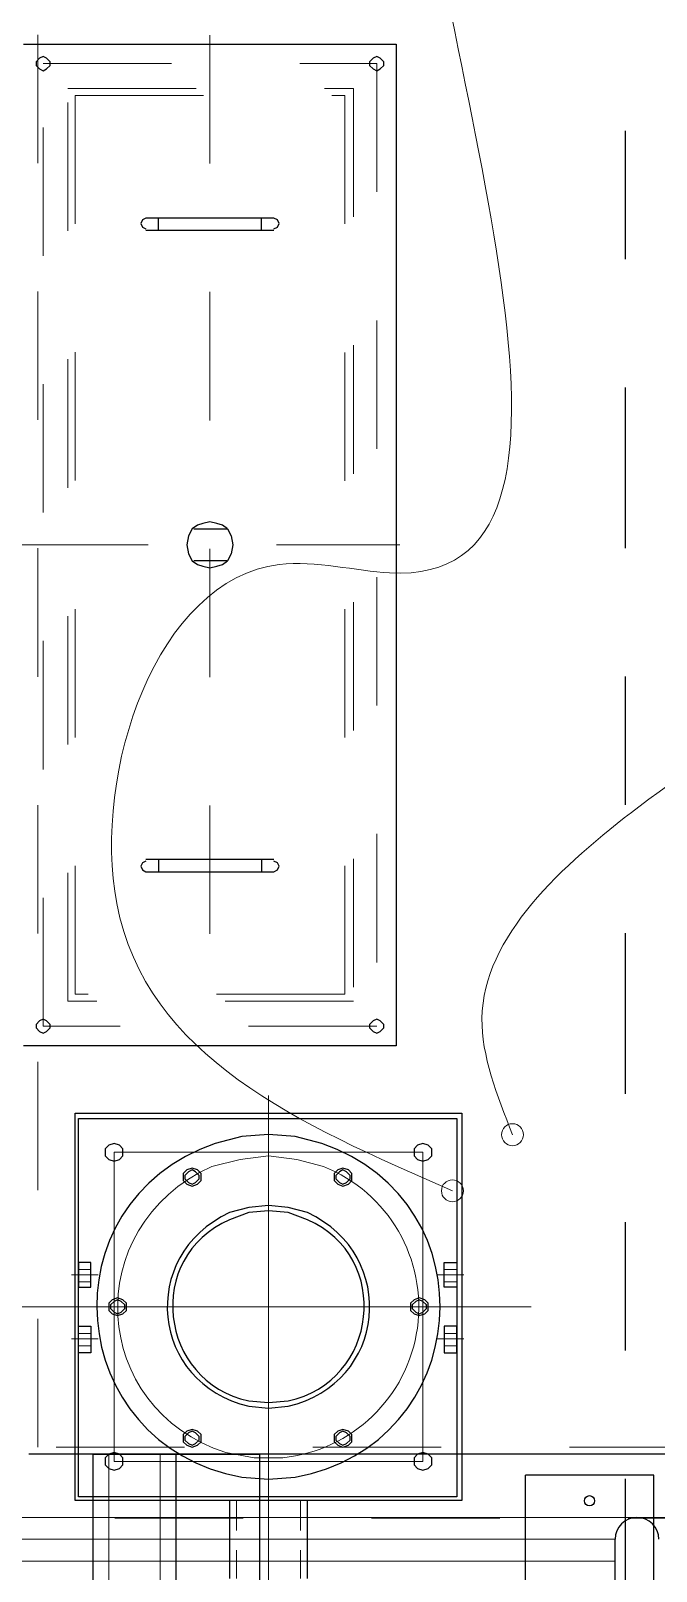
# Model space of a CAD drawing. Header units: metres. Extents: x 531759 to 532310, y 2675082 to 2675319.
# Drawn here: x 532024.641 to 532025.128, y 2675220.964 to 2675222.164 of the extents above; entities that cross this region are included whole.
import ezdxf

# ---------------------------------------------------------------- set-up
doc = ezdxf.new("R2010")
doc.units = ezdxf.units.M
doc.header["$MEASUREMENT"] = 0
for name, pattern in [('CENTER', [2, 1.25, -0.25, 0.25, -0.25]), ('CENTER2', [1.125, 0.75, -0.125, 0.125, -0.125]), ('PDF_IMPORT', [1, 0.8, -0.2])]:
    doc.linetypes.add(name, pattern=pattern)
doc.layers.add('IDT', color=7, linetype='Continuous')

# ---------------------------------------------------------------- blocks, each defined once
blk = doc.blocks.new('IDT')
at = {"layer": 'IDT', "color": 8, "linetype": 'CENTER', "ltscale": 0.1}
blk.add_line((15.8275, 7.4232), (15.8275, 16.5476), dxfattribs=at)
at = {"layer": 'IDT', "color": 0, "lineweight": 25}
for p, q in [((16.1125, 14.2039), (16.1125, 15.1735)), ((16.1775, 14.5594), (16.1775, 14.2039)), ((16.2425, 14.2039), (16.2425, 14.5594)), ((16.0751, 14.3008), (16.0751, 14.2399)), ((16.136, 14.2399), (16.136, 14.3008)), ((15.9548, 13.9384), (15.9548, 14.2399)), ((15.9548, 14.2399), (16.2563, 14.2399)), ((15.9589, 13.9425), (15.9589, 14.2371)), ((15.9589, 14.2371), (16.2535, 14.2371)), ((16.0751, 14.2399), (16.136, 14.2399)), ((16.2535, 14.2371), (16.2535, 13.9425)), ((16.2563, 14.2399), (16.2563, 13.9384)), ((15.9852, 14.2164), (15.9811, 14.215)), ((15.9894, 14.215), (15.9852, 14.2164)), ((16.1055, 14.2233), (16.0848, 14.2219)), ((16.1263, 14.2219), (16.1055, 14.2233)), ((16.2259, 14.2164), (16.2217, 14.215)), ((16.23, 14.215), (16.2259, 14.2164)), ((15.9811, 14.215), (15.9783, 14.2122)), ((15.9783, 14.2122), (15.9783, 14.2067)), ((15.9783, 14.2067), (15.9811, 14.2039)), ((15.9921, 14.2122), (15.9894, 14.215)), ((15.9894, 14.2039), (15.9921, 14.2067)), ((15.9921, 14.2067), (15.9921, 14.2122)), ((16.2217, 14.215), (16.219, 14.2122)), ((16.219, 14.2122), (16.219, 14.2067)), ((16.219, 14.2067), (16.2217, 14.2039)), ((16.2328, 14.2122), (16.23, 14.215)), ((16.23, 14.2039), (16.2328, 14.2067)), ((16.2328, 14.2067), (16.2328, 14.2122)), ((15.3642, 14.2039), (16.2923, 14.2039)), ((15.414, 14.2039), (16.2425, 14.2039)), ((15.9811, 14.2039), (15.9852, 14.2026)), ((15.9852, 14.2026), (15.9894, 14.2039)), ((16.0433, 14.197), (16.0405, 14.1943)), ((16.0405, 14.1943), (16.0405, 14.1887)), ((16.0447, 14.1956), (16.0419, 14.1929)), ((16.0419, 14.1929), (16.0419, 14.1901)), ((16.0475, 14.1984), (16.0433, 14.197)), ((16.0475, 14.197), (16.0447, 14.1956)), ((16.0516, 14.197), (16.0475, 14.1984)), ((16.0502, 14.1956), (16.0475, 14.197)), ((16.053, 14.1929), (16.0502, 14.1956)), ((16.0544, 14.1943), (16.0516, 14.197)), ((16.053, 14.1901), (16.053, 14.1929)), ((16.0544, 14.1887), (16.0544, 14.1943)), ((16.2425, 14.2039), (16.1125, 14.2039)), ((16.1609, 14.197), (16.1581, 14.1943)), ((16.1581, 14.1943), (16.1581, 14.1887)), ((16.1623, 14.1956), (16.1595, 14.1929)), ((16.1595, 14.1929), (16.1595, 14.1901)), ((16.165, 14.1984), (16.1609, 14.197)), ((16.165, 14.197), (16.1623, 14.1956)), ((16.1692, 14.197), (16.165, 14.1984)), ((16.1678, 14.1956), (16.165, 14.197)), ((16.1706, 14.1929), (16.1678, 14.1956)), ((16.1719, 14.1943), (16.1692, 14.197)), ((16.1706, 14.1901), (16.1706, 14.1929)), ((16.1719, 14.1887), (16.1719, 14.1943)), ((16.2217, 14.2039), (16.2259, 14.2026)), ((16.2259, 14.2026), (16.23, 14.2039)), ((16.0405, 14.1887), (16.0433, 14.186)), ((16.0419, 14.1901), (16.0447, 14.1873)), ((16.0433, 14.186), (16.0475, 14.1846)), ((16.0447, 14.1873), (16.0475, 14.186)), ((16.0475, 14.186), (16.0502, 14.1873)), ((16.0475, 14.1846), (16.0516, 14.186)), ((16.0502, 14.1873), (16.053, 14.1901)), ((16.0516, 14.186), (16.0544, 14.1887)), ((16.1581, 14.1887), (16.1609, 14.186)), ((16.1595, 14.1901), (16.1623, 14.1873)), ((16.1609, 14.186), (16.165, 14.1846)), ((16.1623, 14.1873), (16.165, 14.186)), ((16.165, 14.186), (16.1678, 14.1873)), ((16.165, 14.1846), (16.1692, 14.186)), ((16.1678, 14.1873), (16.1706, 14.1901)), ((16.1692, 14.186), (16.1719, 14.1887)), ((16.1055, 14.168), (16.0903, 14.1666)), ((16.1055, 14.1638), (16.0903, 14.1624)), ((16.1208, 14.1666), (16.1055, 14.168)), ((16.1208, 14.1624), (16.1055, 14.1638)), ((15.9686, 14.1251), (15.9589, 14.1251)), ((15.9589, 14.1251), (15.9589, 14.1043)), ((15.9686, 14.1043), (15.9686, 14.1251)), ((16.2439, 14.1251), (16.2535, 14.1251)), ((16.2439, 14.1043), (16.2439, 14.1251)), ((16.2535, 14.1251), (16.2535, 14.1043)), ((15.9589, 14.1043), (15.9686, 14.1043)), ((16.2535, 14.1043), (16.2439, 14.1043)), ((15.9838, 14.0947), (15.9811, 14.0919)), ((15.9811, 14.0919), (15.9811, 14.0864)), ((15.9811, 14.0864), (15.9838, 14.0836)), ((15.9852, 14.0933), (15.9824, 14.0905)), ((15.9824, 14.0905), (15.9824, 14.0877)), ((15.9824, 14.0877), (15.9852, 14.085)), ((15.988, 14.096), (15.9838, 14.0947)), ((15.988, 14.0947), (15.9852, 14.0933)), ((15.9852, 14.085), (15.988, 14.0836)), ((15.9921, 14.0947), (15.988, 14.096)), ((15.9907, 14.0933), (15.988, 14.0947)), ((15.988, 14.0836), (15.9907, 14.085)), ((15.9935, 14.0905), (15.9907, 14.0933)), ((15.9907, 14.085), (15.9935, 14.0877)), ((15.9949, 14.0919), (15.9921, 14.0947)), ((15.9921, 14.0836), (15.9949, 14.0864)), ((15.9935, 14.0877), (15.9935, 14.0905)), ((15.9949, 14.0864), (15.9949, 14.0919)), ((16.219, 14.0947), (16.2162, 14.0919)), ((16.2162, 14.0919), (16.2162, 14.0864)), ((16.2162, 14.0864), (16.219, 14.0836)), ((16.2203, 14.0933), (16.2176, 14.0905)), ((16.2176, 14.0905), (16.2176, 14.0877)), ((16.2176, 14.0877), (16.2203, 14.085)), ((16.2231, 14.096), (16.219, 14.0947)), ((16.2231, 14.0947), (16.2203, 14.0933)), ((16.2203, 14.085), (16.2231, 14.0836)), ((16.2273, 14.0947), (16.2231, 14.096)), ((16.2259, 14.0933), (16.2231, 14.0947)), ((16.2231, 14.0836), (16.2259, 14.085)), ((16.2286, 14.0905), (16.2259, 14.0933)), ((16.2259, 14.085), (16.2286, 14.0877)), ((16.23, 14.0919), (16.2273, 14.0947)), ((16.2273, 14.0836), (16.23, 14.0864)), ((16.2286, 14.0877), (16.2286, 14.0905)), ((16.23, 14.0864), (16.23, 14.0919)), ((15.9589, 14.0546), (15.9589, 14.0739)), ((15.9589, 14.0739), (15.9686, 14.0739)), ((15.9686, 14.0739), (15.9686, 14.0546)), ((15.9838, 14.0836), (15.988, 14.0822)), ((15.988, 14.0822), (15.9921, 14.0836)), ((16.219, 14.0836), (16.2231, 14.0822)), ((16.2231, 14.0822), (16.2273, 14.0836)), ((16.2535, 14.0739), (16.2439, 14.0739)), ((16.2439, 14.0739), (16.2439, 14.0546)), ((16.2535, 14.0546), (16.2535, 14.0739)), ((15.9686, 14.0546), (15.9589, 14.0546)), ((16.2439, 14.0546), (16.2535, 14.0546)), ((16.0751, 14.0214), (16.0903, 14.0158)), ((16.0751, 14.0158), (16.0903, 14.0117)), ((16.0903, 14.0158), (16.1055, 14.0144)), ((16.1055, 14.0144), (16.1208, 14.0158)), ((16.1208, 14.0158), (16.136, 14.0214)), ((16.1208, 14.0117), (16.136, 14.0158)), ((16.0903, 14.0117), (16.1055, 14.0103)), ((16.1055, 14.0103), (16.1208, 14.0117)), ((16.0433, 13.9937), (16.0405, 13.9909)), ((16.0405, 13.9909), (16.0405, 13.9854)), ((16.0447, 13.9923), (16.0419, 13.9895)), ((16.0419, 13.9895), (16.0419, 13.9868)), ((16.0475, 13.9951), (16.0433, 13.9937)), ((16.0475, 13.9937), (16.0447, 13.9923)), ((16.0516, 13.9937), (16.0475, 13.9951)), ((16.0502, 13.9923), (16.0475, 13.9937)), ((16.053, 13.9895), (16.0502, 13.9923)), ((16.0544, 13.9909), (16.0516, 13.9937)), ((16.053, 13.9868), (16.053, 13.9895)), ((16.0544, 13.9854), (16.0544, 13.9909)), ((16.1609, 13.9937), (16.1581, 13.9909)), ((16.1581, 13.9909), (16.1581, 13.9854)), ((16.1623, 13.9923), (16.1595, 13.9895)), ((16.1595, 13.9895), (16.1595, 13.9868)), ((16.165, 13.9951), (16.1609, 13.9937)), ((16.165, 13.9937), (16.1623, 13.9923)), ((16.1692, 13.9937), (16.165, 13.9951)), ((16.1678, 13.9923), (16.165, 13.9937)), ((16.1706, 13.9895), (16.1678, 13.9923)), ((16.1719, 13.9909), (16.1692, 13.9937)), ((16.1706, 13.9868), (16.1706, 13.9895)), ((16.1719, 13.9854), (16.1719, 13.9909)), ((16.0405, 13.9854), (16.0433, 13.9826)), ((16.0419, 13.9868), (16.0447, 13.984)), ((16.0433, 13.9826), (16.0475, 13.9812)), ((16.0447, 13.984), (16.0475, 13.9826)), ((16.0475, 13.9826), (16.0502, 13.984)), ((16.0475, 13.9812), (16.0516, 13.9826)), ((16.0502, 13.984), (16.053, 13.9868)), ((16.0516, 13.9826), (16.0544, 13.9854)), ((16.1581, 13.9854), (16.1609, 13.9826)), ((16.1595, 13.9868), (16.1623, 13.984)), ((16.1609, 13.9826), (16.165, 13.9812)), ((16.1623, 13.984), (16.165, 13.9826)), ((16.165, 13.9826), (16.1678, 13.984)), ((16.165, 13.9812), (16.1692, 13.9826)), ((16.1678, 13.984), (16.1706, 13.9868)), ((16.1692, 13.9826), (16.1719, 13.9854)), ((15.9811, 13.9743), (15.9783, 13.9716)), ((15.9783, 13.9716), (15.9783, 13.966)), ((15.9783, 13.966), (15.9811, 13.9633)), ((15.9852, 13.9757), (15.9811, 13.9743)), ((15.9894, 13.9743), (15.9852, 13.9757)), ((15.9921, 13.9716), (15.9894, 13.9743)), ((15.9894, 13.9633), (15.9921, 13.966)), ((15.9921, 13.966), (15.9921, 13.9716)), ((16.2217, 13.9743), (16.219, 13.9716)), ((16.219, 13.9716), (16.219, 13.966)), ((16.219, 13.966), (16.2217, 13.9633)), ((16.2259, 13.9757), (16.2217, 13.9743)), ((16.23, 13.9743), (16.2259, 13.9757)), ((16.2328, 13.9716), (16.23, 13.9743)), ((16.23, 13.9633), (16.2328, 13.966)), ((16.2328, 13.966), (16.2328, 13.9716)), ((15.9811, 13.9633), (15.9852, 13.9619)), ((15.9852, 13.9619), (15.9894, 13.9633)), ((16.0641, 13.9619), (16.0848, 13.9564)), ((16.0848, 13.9564), (16.1055, 13.955)), ((16.1055, 13.955), (16.1263, 13.9564)), ((16.1263, 13.9564), (16.147, 13.9619)), ((16.2217, 13.9633), (16.2259, 13.9619)), ((16.2259, 13.9619), (16.23, 13.9633)), ((16.2535, 13.9425), (15.9589, 13.9425)), ((16.2563, 13.9384), (15.9548, 13.9384)), ((16.006, 13.8858), (16.2964, 13.8858)), ((16.006, 13.1057), (16.006, 13.8858)), ((16.006, 13.8858), (16.2964, 13.8858)), ((16.006, 13.1057), (16.006, 13.8858)), ((16.0184, 13.8747), (16.0156, 13.872)), ((16.0184, 13.8747), (16.0156, 13.872)), ((16.0156, 13.872), (16.0156, 13.8692)), ((16.0156, 13.872), (16.0156, 13.8692)), ((16.0156, 13.8692), (16.0184, 13.8664)), ((16.0156, 13.8692), (16.0184, 13.8664)), ((16.0212, 13.8761), (16.0184, 13.8747)), ((16.0212, 13.8761), (16.0184, 13.8747)), ((16.0239, 13.8747), (16.0212, 13.8761)), ((16.0239, 13.8747), (16.0212, 13.8761)), ((16.0267, 13.872), (16.0239, 13.8747)), ((16.0267, 13.872), (16.0239, 13.8747)), ((16.0239, 13.8664), (16.0267, 13.8692)), ((16.0239, 13.8664), (16.0267, 13.8692)), ((16.0267, 13.8692), (16.0267, 13.872)), ((16.0267, 13.8692), (16.0267, 13.872)), ((16.2784, 13.8747), (16.2757, 13.872)), ((16.2784, 13.8747), (16.2757, 13.872)), ((16.2757, 13.872), (16.2757, 13.8692)), ((16.2757, 13.872), (16.2757, 13.8692)), ((16.2757, 13.8692), (16.2784, 13.8664)), ((16.2757, 13.8692), (16.2784, 13.8664)), ((16.2812, 13.8761), (16.2784, 13.8747)), ((16.2812, 13.8761), (16.2784, 13.8747)), ((16.284, 13.8747), (16.2812, 13.8761)), ((16.284, 13.8747), (16.2812, 13.8761)), ((16.2867, 13.872), (16.284, 13.8747)), ((16.2867, 13.872), (16.284, 13.8747)), ((16.284, 13.8664), (16.2867, 13.8692)), ((16.284, 13.8664), (16.2867, 13.8692)), ((16.2867, 13.8692), (16.2867, 13.872)), ((16.2867, 13.8692), (16.2867, 13.872)), ((16.0184, 13.8664), (16.0212, 13.8651)), ((16.0184, 13.8664), (16.0212, 13.8651)), ((16.0212, 13.8651), (16.0239, 13.8664)), ((16.0212, 13.8651), (16.0239, 13.8664)), ((16.2784, 13.8664), (16.2812, 13.8651)), ((16.2784, 13.8664), (16.2812, 13.8651)), ((16.2812, 13.8651), (16.284, 13.8664)), ((16.2812, 13.8651), (16.284, 13.8664)), ((16.0986, 13.7489), (16.0972, 13.7461)), ((16.1014, 13.7503), (16.0986, 13.7489)), ((16.1111, 13.7503), (16.1014, 13.7503)), ((16.1913, 13.7503), (16.1111, 13.7503)), ((16.1111, 13.7406), (16.1111, 13.7503)), ((16.201, 13.7503), (16.1913, 13.7503)), ((16.1913, 13.7406), (16.1913, 13.7503)), ((16.2038, 13.7489), (16.201, 13.7503)), ((16.2051, 13.7461), (16.2038, 13.7489)), ((16.0972, 13.7461), (16.0986, 13.7433)), ((16.0986, 13.7433), (16.1014, 13.742)), ((16.1913, 13.7406), (16.1014, 13.7406)), ((16.201, 13.7406), (16.1913, 13.7406)), ((16.201, 13.742), (16.2038, 13.7433)), ((16.2038, 13.7433), (16.2051, 13.7461)), ((16.1415, 13.511), (16.1374, 13.5082)), ((16.1457, 13.5124), (16.1415, 13.511)), ((16.1512, 13.5137), (16.1457, 13.5124)), ((16.1567, 13.5124), (16.1512, 13.5137)), ((16.1609, 13.511), (16.1567, 13.5124)), ((16.165, 13.5082), (16.1609, 13.511)), ((16.1332, 13.4958), (16.1346, 13.5027)), ((16.1346, 13.5027), (16.1374, 13.5082)), ((16.1374, 13.5082), (16.1636, 13.5082)), ((16.1678, 13.5027), (16.165, 13.5082)), ((16.1692, 13.4958), (16.1678, 13.5027)), ((16.1346, 13.4888), (16.1332, 13.4958)), ((16.1374, 13.4833), (16.1346, 13.4888)), ((16.165, 13.4833), (16.1678, 13.4888)), ((16.1678, 13.4888), (16.1692, 13.4958)), ((16.1636, 13.4833), (16.1374, 13.4833)), ((16.1374, 13.4833), (16.1415, 13.4805)), ((16.1415, 13.4805), (16.1457, 13.4792)), ((16.1457, 13.4792), (16.1512, 13.4778)), ((16.1512, 13.4778), (16.1567, 13.4792)), ((16.1567, 13.4792), (16.1609, 13.4805)), ((16.1609, 13.4805), (16.165, 13.4833)), ((16.0986, 13.2482), (16.0972, 13.2454)), ((16.0972, 13.2454), (16.0986, 13.2426)), ((16.1014, 13.2496), (16.0986, 13.2482)), ((16.1014, 13.2509), (16.1111, 13.2509)), ((16.1111, 13.2509), (16.201, 13.2509)), ((16.1111, 13.2509), (16.1111, 13.2413)), ((16.1913, 13.2509), (16.1913, 13.2413)), ((16.2038, 13.2482), (16.201, 13.2496)), ((16.2051, 13.2454), (16.2038, 13.2482)), ((16.2038, 13.2426), (16.2051, 13.2454)), ((16.0986, 13.2426), (16.1014, 13.2413)), ((16.1014, 13.2413), (16.1111, 13.2413)), ((16.1111, 13.2413), (16.1913, 13.2413)), ((16.1913, 13.2413), (16.201, 13.2413)), ((16.201, 13.2413), (16.2038, 13.2426)), ((16.0184, 13.1251), (16.0156, 13.1223)), ((16.0184, 13.1251), (16.0156, 13.1223)), ((16.0212, 13.1265), (16.0184, 13.1251)), ((16.0212, 13.1265), (16.0184, 13.1251)), ((16.0239, 13.1251), (16.0212, 13.1265)), ((16.0239, 13.1251), (16.0212, 13.1265)), ((16.0267, 13.1223), (16.0239, 13.1251)), ((16.0267, 13.1223), (16.0239, 13.1251)), ((16.2784, 13.1251), (16.2757, 13.1223)), ((16.2784, 13.1251), (16.2757, 13.1223)), ((16.2812, 13.1265), (16.2784, 13.1251)), ((16.2812, 13.1265), (16.2784, 13.1251)), ((16.284, 13.1251), (16.2812, 13.1265)), ((16.284, 13.1251), (16.2812, 13.1265)), ((16.2867, 13.1223), (16.284, 13.1251)), ((16.2867, 13.1223), (16.284, 13.1251)), ((16.0156, 13.1223), (16.0156, 13.1195)), ((16.0156, 13.1223), (16.0156, 13.1195)), ((16.0156, 13.1195), (16.0184, 13.1168)), ((16.0156, 13.1195), (16.0184, 13.1168)), ((16.0184, 13.1168), (16.0212, 13.1154)), ((16.0184, 13.1168), (16.0212, 13.1154)), ((16.0212, 13.1154), (16.0239, 13.1168)), ((16.0212, 13.1154), (16.0239, 13.1168)), ((16.0239, 13.1168), (16.0267, 13.1195)), ((16.0239, 13.1168), (16.0267, 13.1195)), ((16.0267, 13.1195), (16.0267, 13.1223)), ((16.0267, 13.1195), (16.0267, 13.1223)), ((16.2757, 13.1223), (16.2757, 13.1195)), ((16.2757, 13.1223), (16.2757, 13.1195)), ((16.2757, 13.1195), (16.2784, 13.1168)), ((16.2757, 13.1195), (16.2784, 13.1168)), ((16.2784, 13.1168), (16.2812, 13.1154)), ((16.2784, 13.1168), (16.2812, 13.1154)), ((16.2812, 13.1154), (16.284, 13.1168)), ((16.2812, 13.1154), (16.284, 13.1168)), ((16.284, 13.1168), (16.2867, 13.1195)), ((16.284, 13.1168), (16.2867, 13.1195)), ((16.2867, 13.1195), (16.2867, 13.1223)), ((16.2867, 13.1195), (16.2867, 13.1223)), ((16.2964, 13.1057), (16.006, 13.1057)), ((16.2964, 13.1057), (16.006, 13.1057))]:
    blk.add_line(p, q, dxfattribs=at)
at = {"layer": 'IDT', "color": 0, "lineweight": 13}
for p, q in [((16.1899, 14.2039), (16.1899, 14.5594)), ((16.23, 14.2039), (16.23, 14.5594)), ((16.1055, 14.2178), (16.1055, 14.5068)), ((16.0806, 14.3008), (16.0806, 14.2786)), ((16.1304, 14.3008), (16.1304, 14.2786)), ((16.1055, 13.9245), (16.1055, 14.2938)), ((16.0806, 14.2634), (16.0806, 14.2399)), ((16.1304, 14.2634), (16.1304, 14.2399)), ((16.1055, 13.937), (16.1055, 14.2413)), ((15.9852, 13.9688), (15.9852, 14.2095)), ((15.9852, 14.2095), (16.2259, 14.2095)), ((16.1166, 14.2067), (16.0945, 14.2067)), ((16.1387, 14.2026), (16.1166, 14.2067)), ((16.2259, 14.2095), (16.2259, 13.9688)), ((15.9008, 14.0891), (16.3103, 14.0891)), ((16.2577, 14.0891), (15.9534, 14.0891)), ((16.0627, 13.9799), (16.0834, 13.9743)), ((16.1277, 13.9743), (16.1498, 13.9799)), ((16.2259, 13.9688), (15.9852, 13.9688)), ((16.0834, 13.9743), (16.1055, 13.9716)), ((16.1055, 13.9716), (16.1277, 13.9743))]:
    blk.add_line(p, q, dxfattribs=at)
at = {"layer": 'IDT', "color": 0}
for p, q in [((15.8054, 14.3202), (15.8054, 14.2202)), ((15.8054, 14.3202), (15.8054, 14.2202)), ((15.9054, 14.3202), (15.9054, 14.2202)), ((15.9054, 14.3202), (15.9054, 14.2202)), ((15.8355, 14.3103, -2.8923), (15.8355, 14.2703)), ((15.8355, 14.3103, -2.8923), (15.8355, 14.2703)), ((15.8054, 14.2202), (15.9054, 14.2202)), ((15.8054, 14.2202), (15.9054, 14.2202))]:
    blk.add_line(p, q, dxfattribs=at)
at = {"layer": 'IDT', "color": 0, "lineweight": 0}
for p, q in [((16.668, 14.2872), (15.8354, 14.2872)), ((16.668, 14.2872), (15.8354, 14.2872)), ((16.668, 14.2532), (15.028, 14.2532)), ((16.668, 14.2532), (15.028, 14.2532))]:
    blk.add_line(p, q, dxfattribs=at)
at = {"layer": 'IDT', "color": 0, "linetype": 'CENTER2', "lineweight": 0, "ltscale": 500}
blk.add_line((16.668, 14.2702), (15.8355, 14.2702), dxfattribs=at)
blk.add_line((16.668, 14.2702), (15.8355, 14.2702), dxfattribs=at)
at = {"layer": 'IDT', "color": 0, "linetype": 'PDF_IMPORT', "lineweight": 13, "ltscale": 0.113333}
blk.add_line((15.3254, 14.2537), (16.3421, 14.2537), dxfattribs=at)
at = {"layer": 'IDT', "color": 0, "linetype": 'PDF_IMPORT', "lineweight": 13, "ltscale": 0.0125}
for p, q in [((15.3711, 14.1984), (16.2854, 14.1984)), ((16.2854, 14.1984), (16.2854, 9.7709))]:
    blk.add_line(p, q, dxfattribs=at)
at = {"layer": 'IDT', "color": 0, "lineweight": 9}
for p, q in [((15.9534, 14.114), (15.9741, 14.114)), ((15.9589, 14.1196), (15.9686, 14.1196)), ((15.9589, 14.1099), (15.9686, 14.1099)), ((16.2591, 14.114), (16.2383, 14.114)), ((16.2535, 14.1196), (16.2439, 14.1196)), ((16.2535, 14.1099), (16.2439, 14.1099)), ((15.9534, 14.0642), (15.9741, 14.0642)), ((15.9589, 14.0698), (15.9686, 14.0698)), ((16.2591, 14.0642), (16.2383, 14.0642)), ((16.2535, 14.0698), (16.2439, 14.0698)), ((15.9589, 14.0601), (15.9686, 14.0601)), ((16.2535, 14.0601), (16.2439, 14.0601))]:
    blk.add_line(p, q, dxfattribs=at)
at = {"layer": 'IDT', "color": 0, "linetype": 'PDF_IMPORT', "lineweight": 13, "ltscale": 0.044167}
blk.add_line((16.1512, 13.0988), (16.1512, 13.8927), dxfattribs=at)
at = {"layer": 'IDT', "color": 0, "linetype": 'PDF_IMPORT', "lineweight": 13, "ltscale": 0.038333}
for p, q in [((16.0212, 13.1209), (16.0212, 13.8706)), ((16.0212, 13.8706), (16.2812, 13.8706)), ((16.0212, 13.1209), (16.0212, 13.8706)), ((16.0212, 13.8706), (16.2812, 13.8706)), ((16.2812, 13.8706), (16.2812, 13.1209)), ((16.2812, 13.8706), (16.2812, 13.1209)), ((16.2812, 13.1209), (16.0212, 13.1209)), ((16.2812, 13.1209), (16.0212, 13.1209))]:
    blk.add_line(p, q, dxfattribs=at)
at = {"layer": 'IDT', "color": 0, "linetype": 'PDF_IMPORT', "lineweight": 13, "ltscale": 0.0225}
for p, q in [((16.0392, 13.1403), (16.0392, 13.8512)), ((16.0392, 13.8512), (16.2618, 13.8512)), ((16.2618, 13.8512), (16.2618, 13.1403)), ((16.2618, 13.1403), (16.0392, 13.1403))]:
    blk.add_line(p, q, dxfattribs=at)
at = {"layer": 'IDT', "color": 0, "linetype": 'PDF_IMPORT', "lineweight": 13, "ltscale": 0.019167}
for p, q in [((16.0461, 13.1458), (16.0461, 13.8457)), ((16.0461, 13.8457), (16.2563, 13.8457)), ((16.2563, 13.8457), (16.2563, 13.1458)), ((16.2563, 13.1458), (16.0461, 13.1458))]:
    blk.add_line(p, q, dxfattribs=at)
at = {"layer": 'IDT', "color": 0, "linetype": 'PDF_IMPORT', "lineweight": 13, "ltscale": 0.0475}
blk.add_line((16.2992, 13.4958), (16.0032, 13.4958), dxfattribs=at)
at = {"layer": 'IDT', "color": 0}
blk.add_circle((15.8554, 14.2402), 0.004, dxfattribs=at)
blk.add_circle((15.8554, 14.2402), 0.004, dxfattribs=at)
at = {"layer": 'IDT', "color": 0, "lineweight": 0}
for centre in [(15.9622, 13.9988), (15.9622, 13.9988), (15.9154, 13.9551), (15.9154, 13.9551)]:
    blk.add_circle(centre, 0.00856, dxfattribs=at)
at = {"layer": 'IDT', "color": 0}
blk.add_arc((15.8184, 14.2703), 0.0171, 180.3356, 359.6644, dxfattribs=at)
blk.add_arc((15.8184, 14.2703), 0.0171, 180.3356, 359.6644, dxfattribs=at)
at = {"layer": 'IDT', "color": 0, "lineweight": 13}
blk.add_arc((16.1063, 14.0894), 0.1179, 95.7686, 248.2647, dxfattribs=at)
at = {"layer": 'IDT', "color": 0, "lineweight": 25}
for points in [[(16.0848, 14.2219), (15.946, 14.1964), (15.9304, 14.0082), (16.0641, 13.9619)], [(16.147, 13.9619), (16.2807, 14.0082), (16.2651, 14.1964), (16.1263, 14.2219)], [(16.0903, 14.1666), (16.0137, 14.1488), (16.0034, 14.0496), (16.0751, 14.0158)], [(16.0903, 14.1624), (16.0198, 14.1472), (16.0088, 14.0503), (16.0751, 14.0214)], [(16.136, 14.0158), (16.2077, 14.0496), (16.1974, 14.1488), (16.1208, 14.1666)], [(16.136, 14.0214), (16.2023, 14.0503), (16.1913, 14.1472), (16.1208, 14.1624)]]:
    blk.add_open_spline(points, degree=3, dxfattribs=at)
at = {"layer": 'IDT', "color": 0, "lineweight": 13}
blk.add_open_spline([(16.1498, 13.9799), (16.2537, 14.0271), (16.2444, 14.1689), (16.1387, 14.2026)], degree=3, dxfattribs=at)
at = {"layer": 'IDT', "color": 0, "lineweight": 0}
blk.add_spline([(15.9622, 13.9988), (16.2237, 13.7751), (16.0971, 13.511), (16.0112, 13.5176), (15.9956, 12.8851), (16.0279, 12.771), (16.1984, 12.7333), (16.1828, 12.5752), (16.0214, 12.4272), (15.8468, 11.8315), (15.9096, 11.7335), (15.9466, 11.5207), (15.9523, 10.9905), (16.1984, 10.8351), (15.9041, 10.2526), (16.123, 9.8017), (15.9309, 9.6505), (15.5113, 9.8494), (15.4898, 10.1907), (15.4655, 10.3259), (15.5356, 10.817), (15.6348, 11.0052), (15.5842, 11.1823), (15.4202, 11.3797), (15.4358, 11.6324), (15.6243, 12.0136), (15.5513, 12.095), (15.5513, 12.5056), (15.4779, 13.1065), (15.5911, 13.5215), (15.817, 13.6998), (15.9392, 13.8645), (15.9154, 13.9551)], degree=3, dxfattribs=at)
blk.add_spline([(15.9622, 13.9988), (16.2237, 13.7751), (16.0971, 13.511), (16.0112, 13.5176), (15.9956, 12.8851), (16.0279, 12.771), (16.1984, 12.7333), (16.1828, 12.5752), (16.0214, 12.4272), (15.8468, 11.8315), (15.9096, 11.7335), (15.9466, 11.5207), (15.9523, 10.9905), (16.1984, 10.8351), (15.9041, 10.2526), (16.123, 9.8017), (15.9309, 9.6505), (15.5113, 9.8494), (15.4898, 10.1907), (15.4655, 10.3259), (15.5356, 10.817), (15.6348, 11.0052), (15.5842, 11.1823), (15.4202, 11.3797), (15.4358, 11.6324), (15.6243, 12.0136), (15.5513, 12.095), (15.5513, 12.5056), (15.4779, 13.1065), (15.5911, 13.5215), (15.817, 13.6998), (15.9392, 13.8645), (15.9154, 13.9551)], degree=3, dxfattribs=at)

msp = doc.modelspace()

# ---------------------------------------------------------------- block references
at = {"layer": 'IDT', "color": 8, "rotation": 180}
msp.add_blockref('IDT', (532040.9313, 2675235.2589), dxfattribs=at)

doc.saveas('drawing.dxf')
